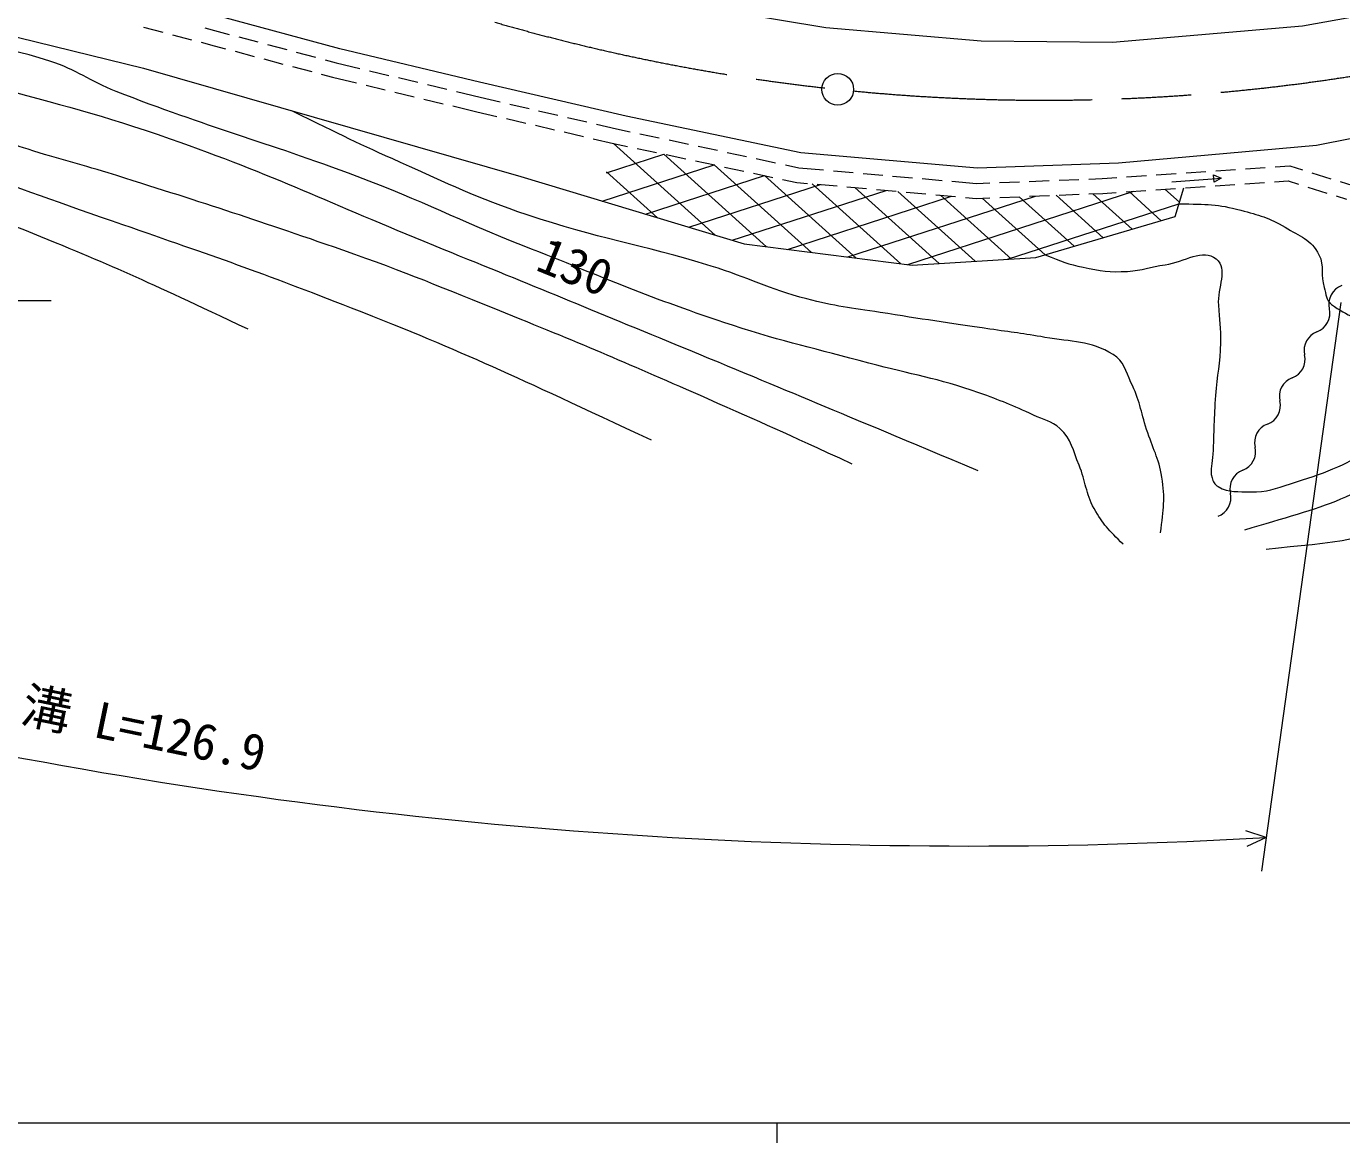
# Model space of a CAD drawing. Units: millimetres, scale not verified. Extents: x 40000 to 680000, y 20000 to 380000.
# Drawn here: x 130157 to 196494, y 204000 to 260294 of the extents above; entities that cross this region are included whole.
import ezdxf
from ezdxf.enums import TextEntityAlignment as Align

# ---------------------------------------------------------------- set-up
doc = ezdxf.new("R2010")
doc.units = ezdxf.units.MM
doc.header["$LTSCALE"] = 1000
doc.linetypes.add('CHAIN', pattern=[18.5, 12, -1.5, 3.5, -1.5])
for name, color, linetype, lineweight in [('M-BGD', 7, 'Continuous', 13), ('M-BMK', 2, 'CHAIN', 13), ('M-BMK-OTRS', 5, 'Continuous', 13), ('M-BMK-SRVR', 3, 'Continuous', 13), ('M-STR-HTXT', 7, 'Continuous', 13), ('M-TTL-BAND', 7, 'Continuous', 13)]:
    doc.layers.add(name, color=color, linetype=linetype, lineweight=lineweight)
doc.styles.add('ＭＳ ゴシック', font='')
doc.styles.get('ＭＳ ゴシック').set_extended_font_data('MS Gothic')

msp = doc.modelspace()

# ---------------------------------------------------------------- linework, layer by layer
at = {"layer": 'M-BGD'}
for p, q in [((136072, 260249), (137039, 259995)), ((139160, 260213), (139828, 260038)), ((139828, 260038), (140390, 259889)), ((137523, 259868), (138490, 259614)), ((138973, 259487), (139636, 259313)), ((140873, 259761), (141840, 259504)), ((142323, 259376), (143290, 259120)), ((139636, 259313), (140202, 259162)), ((140686, 259034), (141652, 258778)), ((143773, 258991), (144739, 258735)), ((142135, 258650), (143102, 258393)), ((143585, 258265), (144552, 258009)), ((145223, 258607), (145785, 258458)), ((145785, 258458), (146982, 258171)), ((147468, 258054), (148441, 257821)), ((145035, 257881), (145601, 257730)), ((145601, 257730), (146804, 257442)), ((148927, 257705), (149899, 257472)), ((147291, 257326), (148263, 257093)), ((148749, 256976), (149722, 256743)), ((150386, 257355), (151358, 257122)), ((151844, 257005), (153041, 256719)), ((150208, 256626), (151180, 256393)), ((151667, 256277), (152870, 255988)), ((153041, 256719), (154048, 256486)), ((154535, 256373), (155509, 256147)), ((152870, 255988), (153881, 255754)), ((154368, 255642), (155342, 255416)), ((155996, 256035), (156971, 255809)), ((157458, 255696), (158432, 255471)), ((155829, 255303), (156803, 255078)), ((157290, 254965), (158265, 254740)), ((158919, 255358), (159926, 255125)), ((159926, 255125), (160613, 254979)), ((161102, 254875), (162080, 254666)), ((158752, 254627), (159763, 254393)), ((159763, 254393), (160475, 254241)), ((159763, 254393), (164904, 249761)), ((160964, 254137), (161943, 253929)), ((162569, 254562), (163547, 254354)), ((164036, 254250), (165014, 254041)), ((159413, 252913), (162306, 253851)), ((162306, 253851), (167491, 249179)), ((162432, 253825), (163410, 253616)), ((163899, 253512), (164877, 253304)), ((165503, 253937), (166481, 253729)), ((166970, 253625), (167948, 253417)), ((159206, 251479), (164849, 253310)), ((159422, 252950), (161985, 250641)), ((161389, 250820), (167392, 252768)), ((164849, 253310), (169749, 248894)), ((165366, 253200), (166344, 252991)), ((166833, 252887), (167811, 252679)), ((167392, 252768), (172007, 248609)), ((168437, 253312), (169124, 253166)), ((169124, 253166), (170361, 253056)), ((170859, 253012), (171856, 252923)), ((172354, 252879), (173350, 252790)), ((173848, 252746), (174844, 252657)), ((185649, 252702), (186646, 252770)), ((187145, 252803), (188143, 252870)), ((188642, 252904), (189640, 252971)), ((190030, 252803), (190418, 252644)), ((190058, 252429), (190030, 252803)), ((190138, 253005), (191136, 253072)), ((191635, 253106), (192633, 253173)), ((193132, 253207), (193876, 253257)), ((193876, 253257), (194511, 253058)), ((194989, 252909), (195943, 252610)), ((163572, 250162), (170211, 252316)), ((168300, 252575), (169013, 252423)), ((169013, 252423), (169549, 252375)), ((169794, 252353), (174265, 248325)), ((170047, 252331), (171043, 252242)), ((171541, 252198), (172537, 252109)), ((171949, 252162), (176196, 248335)), ((175342, 252613), (176338, 252524)), ((176836, 252480), (178073, 252369)), ((178073, 252369), (178741, 252396)), ((179241, 252415), (180240, 252455)), ((180740, 252474), (181739, 252514)), ((182239, 252533), (183238, 252573)), ((183737, 252592), (184406, 252618)), ((184406, 252618), (185150, 252669)), ((187120, 252050), (188118, 252117)), ((187575, 252080), (188309, 251419)), ((187925, 252458), (190418, 252644)), ((188617, 252151), (189615, 252218)), ((190418, 252644), (190058, 252429)), ((190113, 252252), (191111, 252319)), ((191610, 252353), (192608, 252420)), ((193107, 252454), (193786, 252499)), ((193786, 252499), (194308, 252336)), ((194785, 252187), (195739, 251888)), ((196420, 252461), (197056, 252262)), ((165755, 249504), (173516, 252022)), ((168553, 249045), (176821, 251728)), ((171586, 248662), (181059, 251736)), ((173035, 252065), (174031, 251976)), ((174104, 251970), (178015, 248445)), ((174530, 251932), (175526, 251843)), ((174620, 248280), (186006, 251975)), ((176024, 251799), (177020, 251710)), ((176259, 251778), (179834, 248556)), ((177518, 251666), (178054, 251618)), ((178054, 251618), (178752, 251646)), ((178365, 251630), (181539, 248770)), ((179252, 251665), (180251, 251704)), ((180225, 251703), (183003, 249200)), ((180750, 251724), (181750, 251763)), ((182086, 251777), (184467, 249631)), ((182249, 251783), (183248, 251822)), ((183748, 251842), (184446, 251869)), ((183947, 251850), (185931, 250062)), ((184446, 251869), (185125, 251915)), ((185624, 251949), (186621, 252016)), ((185768, 251959), (187396, 250492)), ((196216, 251739), (196738, 251575)), ((179647, 248545), (188288, 251348))]:
    msp.add_line(p, q, dxfattribs=at)
msp.add_lwpolyline([(94391, 267782), (94387, 266284), (98411, 265007), (120774, 261946), (136060, 258188), (155099, 252717), (166360, 249321), (174839, 248252), (181068, 248631), (188093, 250697), (188527, 252145)], dxfattribs=at)
for centre, start, end in [((196839, 246284), 110.29775, 193.29266), ((194901, 245826), 290.29775, 13.29266), ((195592, 243957), 110.29775, 193.29266), ((193653, 243499), 290.29775, 13.29266), ((194344, 241631), 110.29775, 193.29266), ((192406, 241173), 290.29775, 13.29266), ((193097, 239305), 110.29775, 193.29266), ((191158, 238847), 290.29775, 13.29266), ((191849, 236979), 110.29775, 193.29266), ((189911, 236521), 290.29775, 13.29266)]:
    msp.add_arc(centre, 996, start, end, dxfattribs=at)
for points, knots in [([(192683, 233937), (196040, 234329), (198196, 234156), (200522, 236361), (201517, 237304), (201764, 238111), (202689, 239123), (203975, 240529), (204983, 241028), (206282, 242422), (208348, 244639), (208831, 246536), (211207, 248416), (212172, 249179), (212960, 249207), (214128, 249594), (215349, 249999), (216063, 250128), (217313, 250434), (220639, 251249), (222529, 251592), (225866, 252361), (228816, 253041), (230510, 253265), (233414, 254122), (236884, 255146), (238787, 255862), (242178, 257123), (244559, 258008), (245973, 258344), (248221, 259525), (250617, 260783), (251654, 261992), (253977, 263378), (257348, 265389), (259376, 266270), (262859, 268080), (266215, 269824), (268113, 270765), (271483, 272481), (273624, 273572), (274773, 274290), (276967, 275269), (279045, 276196), (280229, 276674), (282366, 277454), (284170, 278113), (285196, 278452), (287053, 278943), (289891, 279692), (290985, 279757), (294465, 280171)], [0, 0, 0, 0, 1, 1, 1, 2, 2, 2, 3, 3, 3, 4, 4, 4, 5, 5, 5, 6, 6, 6, 7, 7, 7, 8, 8, 8, 9, 9, 9, 10, 10, 10, 11, 11, 11, 12, 12, 12, 13, 13, 13, 14, 14, 14, 15, 15, 15, 16, 16, 16, 17, 17, 17, 17]), ([(261697, 269427), (260500, 268664), (260158, 268469), (259156, 267883), (256949, 266594), (255649, 265979), (253347, 264869), (251056, 263765), (249688, 263334), (247327, 262389), (243394, 260815), (241160, 260010), (237198, 258510), (235393, 257826), (234395, 257405), (232567, 256789), (229945, 255905), (228420, 255594), (225766, 254813), (222866, 253961), (221214, 253572), (218348, 252613), (217500, 252330), (217049, 252101), (216198, 251825), (215166, 251491), (214528, 251503), (213506, 251140), (212502, 250784), (211939, 250561), (211014, 250033), (210000, 249454), (209540, 248960), (208646, 248209), (206992, 246819), (206091, 246001), (204602, 244437), (202755, 242497), (202386, 240816), (200404, 239015), (197594, 236461), (195565, 236082), (191598, 234895)], [0, 0, 0, 0, 1, 1, 1, 2, 2, 2, 3, 3, 3, 4, 4, 4, 5, 5, 5, 6, 6, 6, 7, 7, 7, 8, 8, 8, 9, 9, 9, 10, 10, 10, 11, 11, 11, 12, 12, 12, 13, 13, 13, 14, 14, 14, 14]), ([(90978, 263717), (93016, 263769), (93612, 263747), (95298, 263682), (98472, 263560), (100238, 263249), (103376, 262765), (108330, 262000), (111050, 261254), (115960, 260246), (117845, 259859), (118902, 259646), (120777, 259215), (123728, 258537), (125379, 258140), (128296, 257326), (131870, 256329), (133904, 255858), (137405, 254628), (142686, 252772), (145506, 251365), (150691, 249257), (155500, 247302), (158190, 246197), (162988, 244216), (168920, 241767), (170780, 240983), (178152, 237892)], [0, 0, 0, 0, 1, 1, 1, 2, 2, 2, 3, 3, 3, 4, 4, 4, 5, 5, 5, 6, 6, 6, 7, 7, 7, 8, 8, 8, 9, 9, 9, 9]), ([(171808, 238222), (168293, 239839), (167378, 240250), (164520, 241509), (160564, 243252), (158341, 244213), (154329, 245825), (151141, 247105), (149370, 247870), (146126, 249002), (141529, 250607), (138933, 251449), (134285, 252899), (132718, 253388), (131818, 253592), (130254, 254093), (128986, 254499), (128293, 254781), (127029, 255200), (124099, 256173), (122474, 256774), (119501, 257608), (115521, 258725), (113254, 259239), (109190, 259998), (106018, 260591), (104219, 260807), (101016, 261202), (98107, 261560), (96455, 261548), (93535, 261803), (92314, 261910), (91929, 261943), (90411, 262083)], [0, 0, 0, 0, 1, 1, 1, 2, 2, 2, 3, 3, 3, 4, 4, 4, 5, 5, 5, 6, 6, 6, 7, 7, 7, 8, 8, 8, 9, 9, 9, 10, 10, 10, 11, 11, 11, 11]), ([(185475, 234175), (184748, 234893), (184452, 235184), (184011, 235975), (183571, 236765), (183602, 237328), (183250, 238160), (182931, 238911), (182888, 239464), (182283, 240013), (181850, 240406), (181479, 240447), (180947, 240692), (179895, 241177), (179293, 241427), (178201, 241814), (176086, 242564), (174819, 242715), (172655, 243309), (169962, 244048), (168419, 244348), (165766, 245218), (161596, 246586), (159347, 247600), (155264, 249209), (151948, 250517), (150181, 251475), (146843, 252724), (142127, 254490), (139377, 255183), (134685, 257010), (133346, 257531), (132709, 258103), (131342, 258543), (128441, 259477), (126613, 259397), (123823, 260622), (122866, 261043), (122493, 261187), (121415, 261788)], [0, 0, 0, 0, 1, 1, 1, 2, 2, 2, 3, 3, 3, 4, 4, 4, 5, 5, 5, 6, 6, 6, 7, 7, 7, 8, 8, 8, 9, 9, 9, 10, 10, 10, 11, 11, 11, 12, 12, 12, 13, 13, 13, 13]), ([(86629, 259793), (88805, 259851), (89409, 259845), (91190, 259815), (94204, 259766), (95892, 259624), (98893, 259332), (102929, 258940), (105220, 258852), (109198, 258061), (113191, 257267), (115401, 256672), (119314, 255549), (125525, 253766), (128897, 252415), (135004, 250303), (139534, 248737), (142073, 247859), (146534, 246106), (152546, 243743), (154510, 242774), (161669, 239439)], [0, 0, 0, 0, 1, 1, 1, 2, 2, 2, 3, 3, 3, 4, 4, 4, 5, 5, 5, 6, 6, 6, 7, 7, 7, 7]), ([(81753, 256986), (84317, 256826), (85084, 256801), (87219, 256854), (89877, 256919), (91348, 257250), (93996, 257496), (95646, 257650), (96564, 257898), (98221, 257876), (101733, 257829), (103687, 257381), (107141, 256745), (111754, 255896), (114348, 255408), (118857, 254117), (123336, 252834), (125739, 251765), (130061, 250027), (134530, 248230), (136005, 247534), (141337, 245037)], [0, 0, 0, 0, 1, 1, 1, 2, 2, 2, 3, 3, 3, 4, 4, 4, 5, 5, 5, 6, 6, 6, 7, 7, 7, 7]), ([(188288, 251348), (189703, 251317), (190227, 251340), (191410, 251018), (192309, 250774), (192841, 250648), (193635, 250160), (194368, 249710), (194968, 249547), (195348, 248774), (195636, 248191), (195414, 247750), (195608, 247129), (195717, 246780), (195690, 246487), (195987, 246272), (196766, 245706), (197354, 245403), (198315, 245462), (198911, 245499), (199315, 245459), (199807, 245798), (201028, 246639), (201094, 247731), (202088, 248831), (203243, 250109), (203868, 250871), (205223, 251935), (206707, 253099), (207637, 253639), (209318, 254495), (210937, 255318), (211894, 255686), (213606, 256291), (214757, 256698), (215159, 256830), (216583, 257240)], [0, 0, 0, 0, 1, 1, 1, 2, 2, 2, 3, 3, 3, 4, 4, 4, 5, 5, 5, 6, 6, 6, 7, 7, 7, 8, 8, 8, 9, 9, 9, 10, 10, 10, 11, 11, 11, 12, 12, 12, 12]), ([(187356, 234749), (187516, 235982), (187597, 236476), (187424, 237561), (187268, 238532), (186960, 239024), (186657, 239959), (186354, 240890), (186307, 241462), (185868, 242336), (185576, 242918), (185529, 243401), (184976, 243743), (183793, 244473), (182893, 244361), (181526, 244610), (180447, 244806), (179833, 244864), (178749, 245027), (176585, 245354), (175370, 245517), (173210, 245870), (171762, 246106), (170932, 246167), (169514, 246544), (167590, 247055), (166596, 247611), (164694, 248203), (161102, 249320), (158981, 249588), (155415, 250788), (152855, 251650), (151490, 252328), (149025, 253432), (146865, 254399), (146157, 254743), (143553, 256035)], [0, 0, 0, 0, 1, 1, 1, 2, 2, 2, 3, 3, 3, 4, 4, 4, 5, 5, 5, 6, 6, 6, 7, 7, 7, 8, 8, 8, 9, 9, 9, 10, 10, 10, 11, 11, 11, 12, 12, 12, 12]), ([(181539, 248770), (182389, 248422), (182685, 248310), (183454, 248142), (184310, 247956), (184813, 247887), (185688, 247937), (186440, 247981), (186843, 248161), (187589, 248270), (188591, 248417), (189490, 249116), (190165, 248562), (190773, 248063), (190226, 247140), (190274, 246229), (190312, 245493), (190393, 245081), (190381, 244343), (190364, 243298), (190199, 242722), (190129, 241680), (190052, 240522), (190046, 239872), (189999, 238712), (189980, 238252), (189825, 237975), (189955, 237532), (190015, 237328), (190075, 237186), (190260, 237081), (190828, 236758), (191259, 236853), (191911, 236817), (192708, 236773), (193151, 236988), (193913, 237227), (195595, 237753), (196561, 238088), (198048, 239036), (199407, 239901), (200277, 240316), (201326, 241538), (202802, 243256), (203242, 244508), (204390, 246460), (205127, 247713), (205410, 248494), (206218, 249702), (207221, 251202), (207881, 252028), (209301, 253141), (210002, 253690), (210513, 253830), (211343, 254153), (212192, 254485), (212713, 254535), (213590, 254787), (214980, 255186), (215419, 255322), (217140, 255840)], [0, 0, 0, 0, 1, 1, 1, 2, 2, 2, 3, 3, 3, 4, 4, 4, 5, 5, 5, 6, 6, 6, 7, 7, 7, 8, 8, 8, 9, 9, 9, 10, 10, 10, 11, 11, 11, 12, 12, 12, 13, 13, 13, 14, 14, 14, 15, 15, 15, 16, 16, 16, 17, 17, 17, 18, 18, 18, 19, 19, 19, 20, 20, 20, 20])]:
    msp.add_open_spline(points, degree=3, knots=knots, dxfattribs=at)
at = {"layer": 'M-BMK'}
msp.add_arc((181502, 356169), 99601, 253.84176, 292.19351, dxfattribs=at)
at = {"layer": 'M-BMK-OTRS'}
for points in [[(127060, 270642), (141664, 266596), (154503, 263225), (161429, 261751), (170481, 260238), (178317, 259561), (184940, 259498), (194511, 260320), (202766, 261817), (209846, 263717), (217658, 266427), (226266, 269877), (238504, 275169), (271086, 289555), (280853, 293567), (288537, 296419), (297424, 299305), (307223, 301769)], [(308185, 296386), (298653, 293908), (289959, 291099), (282479, 288332), (273032, 284398), (262397, 279723), (250292, 274380), (240364, 269964), (228495, 264708), (225363, 263353), (219504, 261007), (211582, 258257), (203969, 256008), (195227, 254280), (185235, 253388), (178127, 253138), (169216, 253914), (160406, 255769), (153005, 257484), (145966, 259156), (140007, 260778), (125280, 264627)]]:
    msp.add_lwpolyline(points, dxfattribs=at)
at = {"layer": 'M-BMK-SRVR'}
msp.add_circle((171081, 257115), 800, dxfattribs=at)
at = {"layer": 'M-STR-HTXT'}
for p, q in [((99527, 246462), (131419, 246462)), ((196452, 246367), (192444, 217684)), ((192682, 219388), (191660, 219730)), ((192682, 219388), (191706, 218932))]:
    msp.add_line(p, q, dxfattribs=at)
msp.add_arc((177762, 479012), 260052, 259.2016, 273.28894, dxfattribs=at)
at = {"layer": 'M-TTL-BAND'}
for p, q in [((40000, 205000), (579000, 205000)), ((168000, 205000), (168000, 204000))]:
    msp.add_line(p, q, dxfattribs=at)

# ---------------------------------------------------------------- texts
at = {"layer": 'M-BGD', "style": 'ＭＳ ゴシック'}
msp.add_text('130', height=1833, rotation=338.08, dxfattribs=at).set_placement((157846, 248178), align=Align.MIDDLE_CENTER)
at = {"layer": 'M-STR-HTXT', "style": 'ＭＳ ゴシック'}
msp.add_text('側\u3000\u3000溝 L=126.9', height=1833, rotation=348.268, dxfattribs=at).set_placement((132118, 224192), align=Align.BOTTOM_CENTER)

doc.saveas('drawing.dxf')
